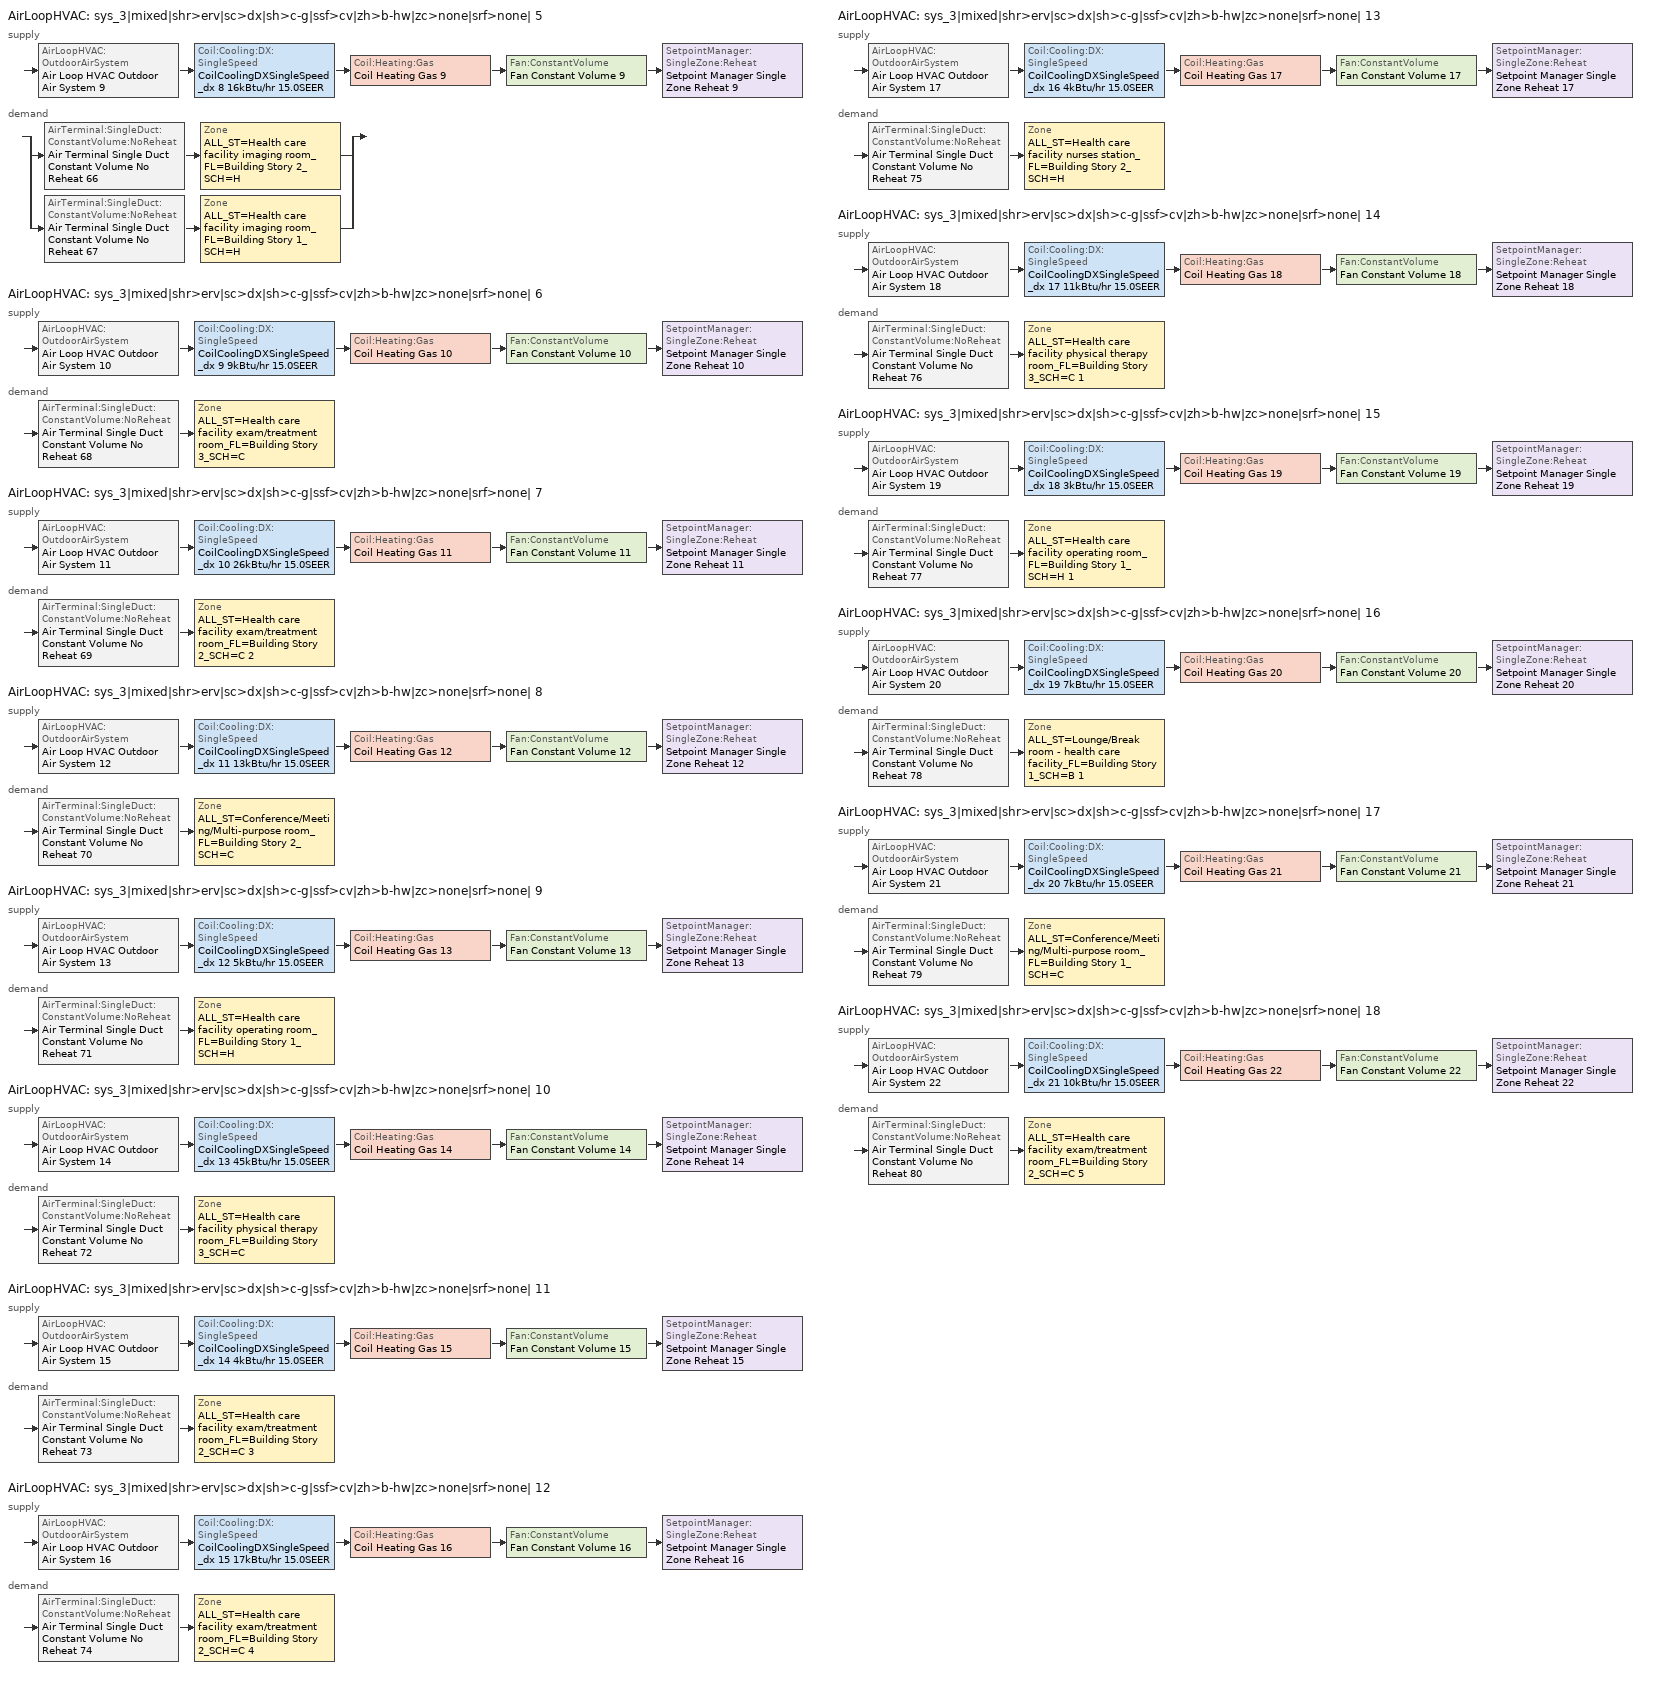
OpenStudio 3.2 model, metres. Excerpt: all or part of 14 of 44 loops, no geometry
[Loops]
AirLoopHVAC 'sys_3|mixed|shr>erv|sc>dx|sh>c-g|ssf>cv|zh>b-hw|zc>none|srf>none| 5'
 supply: AirLoopHVAC:OutdoorAirSystem 'Air Loop HVAC Outdoor Air System 9' > Coil:Cooling:DX:SingleSpeed 'CoilCoolingDXSingleSpeed_dx 8 16kBtu/hr 15.0SEER' > Coil:Heating:Gas 'Coil Heating Gas 9' > Fan:ConstantVolume 'Fan Constant Volume 9' > SetpointManager:SingleZone:Reheat 'Setpoint Manager Single Zone Reheat 9'
 demand: split
  | AirTerminal:SingleDuct:ConstantVolume:NoReheat 'Air Terminal Single Duct Constant Volume No Reheat 66' > Zone 'ALL_ST=Health care facility imaging room_FL=Building Story 2_SCH=H'
  | AirTerminal:SingleDuct:ConstantVolume:NoReheat 'Air Terminal Single Duct Constant Volume No Reheat 67' > Zone 'ALL_ST=Health care facility imaging room_FL=Building Story 1_SCH=H'
AirLoopHVAC 'sys_3|mixed|shr>erv|sc>dx|sh>c-g|ssf>cv|zh>b-hw|zc>none|srf>none| 6'
 supply: AirLoopHVAC:OutdoorAirSystem 'Air Loop HVAC Outdoor Air System 10' > Coil:Cooling:DX:SingleSpeed 'CoilCoolingDXSingleSpeed_dx 9 9kBtu/hr 15.0SEER' > Coil:Heating:Gas 'Coil Heating Gas 10' > Fan:ConstantVolume 'Fan Constant Volume 10' > SetpointManager:SingleZone:Reheat 'Setpoint Manager Single Zone Reheat 10'
 demand: AirTerminal:SingleDuct:ConstantVolume:NoReheat 'Air Terminal Single Duct Constant Volume No Reheat 68' > Zone 'ALL_ST=Health care facility exam/treatment room_FL=Building Story 3_SCH=C'
AirLoopHVAC 'sys_3|mixed|shr>erv|sc>dx|sh>c-g|ssf>cv|zh>b-hw|zc>none|srf>none| 7'
 supply: AirLoopHVAC:OutdoorAirSystem 'Air Loop HVAC Outdoor Air System 11' > Coil:Cooling:DX:SingleSpeed 'CoilCoolingDXSingleSpeed_dx 10 26kBtu/hr 15.0SEER' > Coil:Heating:Gas 'Coil Heating Gas 11' > Fan:ConstantVolume 'Fan Constant Volume 11' > SetpointManager:SingleZone:Reheat 'Setpoint Manager Single Zone Reheat 11'
 demand: AirTerminal:SingleDuct:ConstantVolume:NoReheat 'Air Terminal Single Duct Constant Volume No Reheat 69' > Zone 'ALL_ST=Health care facility exam/treatment room_FL=Building Story 2_SCH=C 2'
AirLoopHVAC 'sys_3|mixed|shr>erv|sc>dx|sh>c-g|ssf>cv|zh>b-hw|zc>none|srf>none| 8'
 supply: AirLoopHVAC:OutdoorAirSystem 'Air Loop HVAC Outdoor Air System 12' > Coil:Cooling:DX:SingleSpeed 'CoilCoolingDXSingleSpeed_dx 11 13kBtu/hr 15.0SEER' > Coil:Heating:Gas 'Coil Heating Gas 12' > Fan:ConstantVolume 'Fan Constant Volume 12' > SetpointManager:SingleZone:Reheat 'Setpoint Manager Single Zone Reheat 12'
 demand: AirTerminal:SingleDuct:ConstantVolume:NoReheat 'Air Terminal Single Duct Constant Volume No Reheat 70' > Zone 'ALL_ST=Conference/Meeting/Multi-purpose room_FL=Building Story 2_SCH=C'
AirLoopHVAC 'sys_3|mixed|shr>erv|sc>dx|sh>c-g|ssf>cv|zh>b-hw|zc>none|srf>none| 9'
 supply: AirLoopHVAC:OutdoorAirSystem 'Air Loop HVAC Outdoor Air System 13' > Coil:Cooling:DX:SingleSpeed 'CoilCoolingDXSingleSpeed_dx 12 5kBtu/hr 15.0SEER' > Coil:Heating:Gas 'Coil Heating Gas 13' > Fan:ConstantVolume 'Fan Constant Volume 13' > SetpointManager:SingleZone:Reheat 'Setpoint Manager Single Zone Reheat 13'
 demand: AirTerminal:SingleDuct:ConstantVolume:NoReheat 'Air Terminal Single Duct Constant Volume No Reheat 71' > Zone 'ALL_ST=Health care facility operating room_FL=Building Story 1_SCH=H'
AirLoopHVAC 'sys_3|mixed|shr>erv|sc>dx|sh>c-g|ssf>cv|zh>b-hw|zc>none|srf>none| 10'
 supply: AirLoopHVAC:OutdoorAirSystem 'Air Loop HVAC Outdoor Air System 14' > Coil:Cooling:DX:SingleSpeed 'CoilCoolingDXSingleSpeed_dx 13 45kBtu/hr 15.0SEER' > Coil:Heating:Gas 'Coil Heating Gas 14' > Fan:ConstantVolume 'Fan Constant Volume 14' > SetpointManager:SingleZone:Reheat 'Setpoint Manager Single Zone Reheat 14'
 demand: AirTerminal:SingleDuct:ConstantVolume:NoReheat 'Air Terminal Single Duct Constant Volume No Reheat 72' > Zone 'ALL_ST=Health care facility physical therapy room_FL=Building Story 3_SCH=C'
AirLoopHVAC 'sys_3|mixed|shr>erv|sc>dx|sh>c-g|ssf>cv|zh>b-hw|zc>none|srf>none| 11'
 supply: AirLoopHVAC:OutdoorAirSystem 'Air Loop HVAC Outdoor Air System 15' > Coil:Cooling:DX:SingleSpeed 'CoilCoolingDXSingleSpeed_dx 14 4kBtu/hr 15.0SEER' > Coil:Heating:Gas 'Coil Heating Gas 15' > Fan:ConstantVolume 'Fan Constant Volume 15' > SetpointManager:SingleZone:Reheat 'Setpoint Manager Single Zone Reheat 15'
 demand: AirTerminal:SingleDuct:ConstantVolume:NoReheat 'Air Terminal Single Duct Constant Volume No Reheat 73' > Zone 'ALL_ST=Health care facility exam/treatment room_FL=Building Story 2_SCH=C 3'
AirLoopHVAC 'sys_3|mixed|shr>erv|sc>dx|sh>c-g|ssf>cv|zh>b-hw|zc>none|srf>none| 12'
 supply: AirLoopHVAC:OutdoorAirSystem 'Air Loop HVAC Outdoor Air System 16' > Coil:Cooling:DX:SingleSpeed 'CoilCoolingDXSingleSpeed_dx 15 17kBtu/hr 15.0SEER' > Coil:Heating:Gas 'Coil Heating Gas 16' > Fan:ConstantVolume 'Fan Constant Volume 16' > SetpointManager:SingleZone:Reheat 'Setpoint Manager Single Zone Reheat 16'
 demand: AirTerminal:SingleDuct:ConstantVolume:NoReheat 'Air Terminal Single Duct Constant Volume No Reheat 74' > Zone 'ALL_ST=Health care facility exam/treatment room_FL=Building Story 2_SCH=C 4'
AirLoopHVAC 'sys_3|mixed|shr>erv|sc>dx|sh>c-g|ssf>cv|zh>b-hw|zc>none|srf>none| 13'
 supply: AirLoopHVAC:OutdoorAirSystem 'Air Loop HVAC Outdoor Air System 17' > Coil:Cooling:DX:SingleSpeed 'CoilCoolingDXSingleSpeed_dx 16 4kBtu/hr 15.0SEER' > Coil:Heating:Gas 'Coil Heating Gas 17' > Fan:ConstantVolume 'Fan Constant Volume 17' > SetpointManager:SingleZone:Reheat 'Setpoint Manager Single Zone Reheat 17'
 demand: AirTerminal:SingleDuct:ConstantVolume:NoReheat 'Air Terminal Single Duct Constant Volume No Reheat 75' > Zone 'ALL_ST=Health care facility nurses station_FL=Building Story 2_SCH=H'
AirLoopHVAC 'sys_3|mixed|shr>erv|sc>dx|sh>c-g|ssf>cv|zh>b-hw|zc>none|srf>none| 14'
 supply: AirLoopHVAC:OutdoorAirSystem 'Air Loop HVAC Outdoor Air System 18' > Coil:Cooling:DX:SingleSpeed 'CoilCoolingDXSingleSpeed_dx 17 11kBtu/hr 15.0SEER' > Coil:Heating:Gas 'Coil Heating Gas 18' > Fan:ConstantVolume 'Fan Constant Volume 18' > SetpointManager:SingleZone:Reheat 'Setpoint Manager Single Zone Reheat 18'
 demand: AirTerminal:SingleDuct:ConstantVolume:NoReheat 'Air Terminal Single Duct Constant Volume No Reheat 76' > Zone 'ALL_ST=Health care facility physical therapy room_FL=Building Story 3_SCH=C 1'
AirLoopHVAC 'sys_3|mixed|shr>erv|sc>dx|sh>c-g|ssf>cv|zh>b-hw|zc>none|srf>none| 15'
 supply: AirLoopHVAC:OutdoorAirSystem 'Air Loop HVAC Outdoor Air System 19' > Coil:Cooling:DX:SingleSpeed 'CoilCoolingDXSingleSpeed_dx 18 3kBtu/hr 15.0SEER' > Coil:Heating:Gas 'Coil Heating Gas 19' > Fan:ConstantVolume 'Fan Constant Volume 19' > SetpointManager:SingleZone:Reheat 'Setpoint Manager Single Zone Reheat 19'
 demand: AirTerminal:SingleDuct:ConstantVolume:NoReheat 'Air Terminal Single Duct Constant Volume No Reheat 77' > Zone 'ALL_ST=Health care facility operating room_FL=Building Story 1_SCH=H 1'
AirLoopHVAC 'sys_3|mixed|shr>erv|sc>dx|sh>c-g|ssf>cv|zh>b-hw|zc>none|srf>none| 16'
 supply: AirLoopHVAC:OutdoorAirSystem 'Air Loop HVAC Outdoor Air System 20' > Coil:Cooling:DX:SingleSpeed 'CoilCoolingDXSingleSpeed_dx 19 7kBtu/hr 15.0SEER' > Coil:Heating:Gas 'Coil Heating Gas 20' > Fan:ConstantVolume 'Fan Constant Volume 20' > SetpointManager:SingleZone:Reheat 'Setpoint Manager Single Zone Reheat 20'
 demand: AirTerminal:SingleDuct:ConstantVolume:NoReheat 'Air Terminal Single Duct Constant Volume No Reheat 78' > Zone 'ALL_ST=Lounge/Break room - health care facility_FL=Building Story 1_SCH=B 1'
AirLoopHVAC 'sys_3|mixed|shr>erv|sc>dx|sh>c-g|ssf>cv|zh>b-hw|zc>none|srf>none| 17'
 supply: AirLoopHVAC:OutdoorAirSystem 'Air Loop HVAC Outdoor Air System 21' > Coil:Cooling:DX:SingleSpeed 'CoilCoolingDXSingleSpeed_dx 20 7kBtu/hr 15.0SEER' > Coil:Heating:Gas 'Coil Heating Gas 21' > Fan:ConstantVolume 'Fan Constant Volume 21' > SetpointManager:SingleZone:Reheat 'Setpoint Manager Single Zone Reheat 21'
 demand: AirTerminal:SingleDuct:ConstantVolume:NoReheat 'Air Terminal Single Duct Constant Volume No Reheat 79' > Zone 'ALL_ST=Conference/Meeting/Multi-purpose room_FL=Building Story 1_SCH=C'
AirLoopHVAC 'sys_3|mixed|shr>erv|sc>dx|sh>c-g|ssf>cv|zh>b-hw|zc>none|srf>none| 18'
 supply: AirLoopHVAC:OutdoorAirSystem 'Air Loop HVAC Outdoor Air System 22' > Coil:Cooling:DX:SingleSpeed 'CoilCoolingDXSingleSpeed_dx 21 10kBtu/hr 15.0SEER' > Coil:Heating:Gas 'Coil Heating Gas 22' > Fan:ConstantVolume 'Fan Constant Volume 22' > SetpointManager:SingleZone:Reheat 'Setpoint Manager Single Zone Reheat 22'
 demand: AirTerminal:SingleDuct:ConstantVolume:NoReheat 'Air Terminal Single Duct Constant Volume No Reheat 80' > Zone 'ALL_ST=Health care facility exam/treatment room_FL=Building Story 2_SCH=C 5'
[Sizing:Zone] Zone Cooling Design Supply Air Temperature Input Method=TemperatureDifference; Zone Cooling Design Supply Air Temperature {C}=14; Zone Cooling Design Supply Air Temperature Difference {deltaC}=11; Zone Heating Design Supply Air Temperature Input Method=TemperatureDifference; Zone Heating Design Supply Air Temperature {C}=40; Zone Heating Design Supply Air Temperature Difference {deltaC}=21; Zone Cooling Design Supply Air Humidity Ratio {kg-H2O/kg-air}=0.0085; Zone Heating Design Supply Air Humidity Ratio {kg-H2O/kg-air}=0.008; Zone Heating Sizing Factor=1.3; Zone Cooling Sizing Factor=1.1; Cooling Design Air Flow Method=DesignDay; Heating Design Air Flow Method=DesignDay; Account for Dedicated Outdoor Air System=No; Dedicated Outdoor Air System Control Strategy=NeutralSupplyAir; Dedicated Outdoor Air Low Setpoint Temperature for Design {C}=autosize; Dedicated Outdoor Air High Setpoint Temperature for Design {C}=autosize
ALL_ST=Health care facility imaging room_FL=Building Story 2_SCH=H; ALL_ST=Health care facility exam/treatment room_FL=Building Story 3_SCH=C; ALL_ST=Health care facility exam/treatment room_FL=Building Story 2_SCH=C 2; ALL_ST=Conference/Meeting/Multi-purpose room_FL=Building Story 2_SCH=C; ALL_ST=Health care facility operating room_FL=Building Story 1_SCH=H; ALL_ST=Health care facility physical therapy room_FL=Building Story 3_SCH=C; ALL_ST=Health care facility exam/treatment room_FL=Building Story 2_SCH=C 3; ALL_ST=Health care facility exam/treatment room_FL=Building Story 2_SCH=C 4; ALL_ST=Health care facility nurses station_FL=Building Story 2_SCH=H; ALL_ST=Health care facility physical therapy room_FL=Building Story 3_SCH=C 1; ALL_ST=Health care facility operating room_FL=Building Story 1_SCH=H 1; ALL_ST=Lounge/Break room - health care facility_FL=Building Story 1_SCH=B 1; ALL_ST=Conference/Meeting/Multi-purpose room_FL=Building Story 1_SCH=C; ALL_ST=Health care facility exam/treatment room_FL=Building Story 2_SCH=C 5; ALL_ST=Health care facility imaging room_FL=Building Story 1_SCH=H
[Zone equipment]
ALL_ST=Health care facility imaging room_FL=Building Story 2_SCH=H: Zone HVAC Baseboard Convective Water 66, Air Terminal Single Duct Constant Volume No Reheat 66
ALL_ST=Health care facility exam/treatment room_FL=Building Story 3_SCH=C: Zone HVAC Baseboard Convective Water 68, Air Terminal Single Duct Constant Volume No Reheat 68
ALL_ST=Health care facility exam/treatment room_FL=Building Story 2_SCH=C 2: Zone HVAC Baseboard Convective Water 69, Air Terminal Single Duct Constant Volume No Reheat 69
ALL_ST=Conference/Meeting/Multi-purpose room_FL=Building Story 2_SCH=C: Zone HVAC Baseboard Convective Water 70, Air Terminal Single Duct Constant Volume No Reheat 70
ALL_ST=Health care facility operating room_FL=Building Story 1_SCH=H: Zone HVAC Baseboard Convective Water 71, Air Terminal Single Duct Constant Volume No Reheat 71
ALL_ST=Health care facility physical therapy room_FL=Building Story 3_SCH=C: Zone HVAC Baseboard Convective Water 72, Air Terminal Single Duct Constant Volume No Reheat 72
ALL_ST=Health care facility exam/treatment room_FL=Building Story 2_SCH=C 3: Zone HVAC Baseboard Convective Water 73, Air Terminal Single Duct Constant Volume No Reheat 73
ALL_ST=Health care facility exam/treatment room_FL=Building Story 2_SCH=C 4: Zone HVAC Baseboard Convective Water 74, Air Terminal Single Duct Constant Volume No Reheat 74
ALL_ST=Health care facility nurses station_FL=Building Story 2_SCH=H: Zone HVAC Baseboard Convective Water 75, Air Terminal Single Duct Constant Volume No Reheat 75
ALL_ST=Health care facility physical therapy room_FL=Building Story 3_SCH=C 1: Zone HVAC Baseboard Convective Water 76, Air Terminal Single Duct Constant Volume No Reheat 76
ALL_ST=Health care facility operating room_FL=Building Story 1_SCH=H 1: Zone HVAC Baseboard Convective Water 77, Air Terminal Single Duct Constant Volume No Reheat 77
ALL_ST=Lounge/Break room - health care facility_FL=Building Story 1_SCH=B 1: Zone HVAC Baseboard Convective Water 78, Air Terminal Single Duct Constant Volume No Reheat 78
ALL_ST=Conference/Meeting/Multi-purpose room_FL=Building Story 1_SCH=C: Zone HVAC Baseboard Convective Water 79, Air Terminal Single Duct Constant Volume No Reheat 79
ALL_ST=Health care facility exam/treatment room_FL=Building Story 2_SCH=C 5: Zone HVAC Baseboard Convective Water 80, Air Terminal Single Duct Constant Volume No Reheat 80
ALL_ST=Health care facility imaging room_FL=Building Story 1_SCH=H: Zone HVAC Baseboard Convective Water 67, Air Terminal Single Duct Constant Volume No Reheat 67
[AirLoopHVAC] Design Supply Air Flow Rate {m3/s}=autosize; Design Return Air Flow Fraction of Supply Air Flow=1
Name | Availability Schedule
sys_3|mixed|shr>erv|sc>dx|sh>c-g|ssf>cv|zh>b-hw|zc>none|srf>none| 5 | sys_3|mixed|shr>none|sc>dx|sh>c-g|ssf>cv|zh>b-hw|zc>none|srf>none| 5 Occ Sch
sys_3|mixed|shr>erv|sc>dx|sh>c-g|ssf>cv|zh>b-hw|zc>none|srf>none| 6 | sys_3|mixed|shr>none|sc>dx|sh>c-g|ssf>cv|zh>b-hw|zc>none|srf>none| 6 Occ Sch
sys_3|mixed|shr>erv|sc>dx|sh>c-g|ssf>cv|zh>b-hw|zc>none|srf>none| 7 | sys_3|mixed|shr>none|sc>dx|sh>c-g|ssf>cv|zh>b-hw|zc>none|srf>none| 7 Occ Sch
sys_3|mixed|shr>erv|sc>dx|sh>c-g|ssf>cv|zh>b-hw|zc>none|srf>none| 8 | sys_3|mixed|shr>none|sc>dx|sh>c-g|ssf>cv|zh>b-hw|zc>none|srf>none| 8 Occ Sch
sys_3|mixed|shr>erv|sc>dx|sh>c-g|ssf>cv|zh>b-hw|zc>none|srf>none| 9 | sys_3|mixed|shr>none|sc>dx|sh>c-g|ssf>cv|zh>b-hw|zc>none|srf>none| 9 Occ Sch
sys_3|mixed|shr>erv|sc>dx|sh>c-g|ssf>cv|zh>b-hw|zc>none|srf>none| 10 | sys_3|mixed|shr>none|sc>dx|sh>c-g|ssf>cv|zh>b-hw|zc>none|srf>none| 10 Occ Sch
sys_3|mixed|shr>erv|sc>dx|sh>c-g|ssf>cv|zh>b-hw|zc>none|srf>none| 11 | sys_3|mixed|shr>none|sc>dx|sh>c-g|ssf>cv|zh>b-hw|zc>none|srf>none| 11 Occ Sch
sys_3|mixed|shr>erv|sc>dx|sh>c-g|ssf>cv|zh>b-hw|zc>none|srf>none| 12 | sys_3|mixed|shr>none|sc>dx|sh>c-g|ssf>cv|zh>b-hw|zc>none|srf>none| 12 Occ Sch
sys_3|mixed|shr>erv|sc>dx|sh>c-g|ssf>cv|zh>b-hw|zc>none|srf>none| 13 | sys_3|mixed|shr>none|sc>dx|sh>c-g|ssf>cv|zh>b-hw|zc>none|srf>none| 13 Occ Sch
sys_3|mixed|shr>erv|sc>dx|sh>c-g|ssf>cv|zh>b-hw|zc>none|srf>none| 14 | sys_3|mixed|shr>none|sc>dx|sh>c-g|ssf>cv|zh>b-hw|zc>none|srf>none| 14 Occ Sch
sys_3|mixed|shr>erv|sc>dx|sh>c-g|ssf>cv|zh>b-hw|zc>none|srf>none| 15 | sys_3|mixed|shr>none|sc>dx|sh>c-g|ssf>cv|zh>b-hw|zc>none|srf>none| 15 Occ Sch
sys_3|mixed|shr>erv|sc>dx|sh>c-g|ssf>cv|zh>b-hw|zc>none|srf>none| 16 | sys_3|mixed|shr>none|sc>dx|sh>c-g|ssf>cv|zh>b-hw|zc>none|srf>none| 16 Occ Sch
sys_3|mixed|shr>erv|sc>dx|sh>c-g|ssf>cv|zh>b-hw|zc>none|srf>none| 17 | sys_3|mixed|shr>none|sc>dx|sh>c-g|ssf>cv|zh>b-hw|zc>none|srf>none| 17 Occ Sch
sys_3|mixed|shr>erv|sc>dx|sh>c-g|ssf>cv|zh>b-hw|zc>none|srf>none| 18 | sys_3|mixed|shr>none|sc>dx|sh>c-g|ssf>cv|zh>b-hw|zc>none|srf>none| 18 Occ Sch
[Sizing:System] Type of Load to Size On=Sensible; Design Outdoor Air Flow Rate {m3/s}=Autosize; Central Heating Maximum System Air Flow Ratio=1; Preheat Design Temperature {C}=7; Preheat Design Humidity Ratio {kg-H2O/kg-Air}=0.008; Precool Design Temperature {C}=13; Precool Design Humidity Ratio {kg-H2O/kg-Air}=0.008; Central Cooling Design Supply Air Temperature {C}=13; Central Heating Design Supply Air Temperature {C}=43; Sizing Option=NonCoincident; 100% Outdoor Air in Cooling=No; 100% Outdoor Air in Heating=No; Central Cooling Design Supply Air Humidity Ratio {kg-H2O/kg-Air}=0.0085; Central Heating Design Supply Air Humidity Ratio {kg-H2O/kg-Air}=0.008; Cooling Design Air Flow Method=DesignDay; Cooling Design Air Flow Rate {m3/s}=0; Heating Design Air Flow Method=DesignDay; Heating Design Air Flow Rate {m3/s}=0; System Outdoor Air Method=ZoneSum; Zone Maximum Outdoor Air Fraction=1; Cooling Supply Air Flow Rate Per Floor Area {m3/s-m2}=0.00996765; Cooling Fraction of Autosized Cooling Supply Air Flow Rate=1; Cooling Supply Air Flow Rate Per Unit Cooling Capacity {m3/s-W}=3.94755e-05; Heating Supply Air Flow Rate Per Floor Area {m3/s-m2}=0.00996765; Heating Fraction of Autosized Heating Supply Air Flow Rate=1; Heating Fraction of Autosized Cooling Supply Air Flow Rate=1; Heating Supply Air Flow Rate Per Unit Heating Capacity {m3/s-W}=3.15882e-05; Cooling Design Capacity Method=CoolingDesignCapacity; Cooling Design Capacity {W}=autosize; Cooling Design Capacity Per Floor Area {W/m2}=234.7; Fraction of Autosized Cooling Design Capacity=1; Heating Design Capacity Method=HeatingDesignCapacity; Heating Design Capacity {W}=autosize; Heating Design Capacity Per Floor Area {W/m2}=157; Fraction of Autosized Heating Design Capacity=1; Central Cooling Capacity Control Method=OnOff
sys_3|mixed|shr>erv|sc>dx|sh>c-g|ssf>cv|zh>b-hw|zc>none|srf>none| 5; sys_3|mixed|shr>erv|sc>dx|sh>c-g|ssf>cv|zh>b-hw|zc>none|srf>none| 6; sys_3|mixed|shr>erv|sc>dx|sh>c-g|ssf>cv|zh>b-hw|zc>none|srf>none| 7; sys_3|mixed|shr>erv|sc>dx|sh>c-g|ssf>cv|zh>b-hw|zc>none|srf>none| 8; sys_3|mixed|shr>erv|sc>dx|sh>c-g|ssf>cv|zh>b-hw|zc>none|srf>none| 9; sys_3|mixed|shr>erv|sc>dx|sh>c-g|ssf>cv|zh>b-hw|zc>none|srf>none| 10; sys_3|mixed|shr>erv|sc>dx|sh>c-g|ssf>cv|zh>b-hw|zc>none|srf>none| 11; sys_3|mixed|shr>erv|sc>dx|sh>c-g|ssf>cv|zh>b-hw|zc>none|srf>none| 12; sys_3|mixed|shr>erv|sc>dx|sh>c-g|ssf>cv|zh>b-hw|zc>none|srf>none| 13; sys_3|mixed|shr>erv|sc>dx|sh>c-g|ssf>cv|zh>b-hw|zc>none|srf>none| 14; sys_3|mixed|shr>erv|sc>dx|sh>c-g|ssf>cv|zh>b-hw|zc>none|srf>none| 15; sys_3|mixed|shr>erv|sc>dx|sh>c-g|ssf>cv|zh>b-hw|zc>none|srf>none| 16; sys_3|mixed|shr>erv|sc>dx|sh>c-g|ssf>cv|zh>b-hw|zc>none|srf>none| 17; sys_3|mixed|shr>erv|sc>dx|sh>c-g|ssf>cv|zh>b-hw|zc>none|srf>none| 18
[Fan:ConstantVolume] Availability Schedule=Always On Discrete; Fan Total Efficiency=0.39975; Pressure Rise {Pa}=640; Maximum Flow Rate {m3/s}=AutoSize; Motor Efficiency=0.615
Fan Constant Volume 9; Fan Constant Volume 10; Fan Constant Volume 11; Fan Constant Volume 12; Fan Constant Volume 13; Fan Constant Volume 14; Fan Constant Volume 15; Fan Constant Volume 16; Fan Constant Volume 17; Fan Constant Volume 18; Fan Constant Volume 19; Fan Constant Volume 20; Fan Constant Volume 21; Fan Constant Volume 22
[Coil:Cooling:DX:SingleSpeed] Availability Schedule=Always On Discrete; Rated Total Cooling Capacity {W}=autosize; Rated Sensible Heat Ratio=autosize; Rated COP {W/W}=4.31058; Rated Air Flow Rate {m3/s}=autosize; Rated Evaporator Fan Power Per Volume Flow Rate {W/(m3/s)}=773.3; Total Cooling Capacity Function of Temperature Curve=DXCOOL-NECB2011-REF-CAPFT; Total Cooling Capacity Function of Flow Fraction Curve=DXCOOL-NECB2011-REF-CAPFFLOW; Energy Input Ratio Function of Temperature Curve=DXCOOL-NECB2011-REF-COOLEIRFT; Energy Input Ratio Function of Flow Fraction Curve=DXCOOL-NECB2011-REF-COOLEIRFFLOW; Part Load Fraction Correlation Curve=DXCOOL-NECB2011-REF-COOLPLFFPLR; Minimum Outdoor Dry-Bulb Temperature for Compressor Operation {C}=-25; Condenser Type=AirCooled; Evaporative Condenser Effectiveness=0; Evaporative Condenser Air Flow Rate {m3/s}=Autosize; Evaporative Condenser Pump Rated Power Consumption {W}=Autosize; Crankcase Heater Capacity {W}=0; Maximum Outdoor Dry-Bulb Temperature for Crankcase Heater Operation {C}=0; Basin Heater Capacity {W/K}=0; Basin Heater Setpoint Temperature {C}=10
CoilCoolingDXSingleSpeed_dx 8 16kBtu/hr 15.0SEER; CoilCoolingDXSingleSpeed_dx 9 9kBtu/hr 15.0SEER; CoilCoolingDXSingleSpeed_dx 10 26kBtu/hr 15.0SEER; CoilCoolingDXSingleSpeed_dx 11 13kBtu/hr 15.0SEER; CoilCoolingDXSingleSpeed_dx 12 5kBtu/hr 15.0SEER; CoilCoolingDXSingleSpeed_dx 13 45kBtu/hr 15.0SEER; CoilCoolingDXSingleSpeed_dx 14 4kBtu/hr 15.0SEER; CoilCoolingDXSingleSpeed_dx 15 17kBtu/hr 15.0SEER; CoilCoolingDXSingleSpeed_dx 16 4kBtu/hr 15.0SEER; CoilCoolingDXSingleSpeed_dx 17 11kBtu/hr 15.0SEER; CoilCoolingDXSingleSpeed_dx 18 3kBtu/hr 15.0SEER; CoilCoolingDXSingleSpeed_dx 19 7kBtu/hr 15.0SEER; CoilCoolingDXSingleSpeed_dx 20 7kBtu/hr 15.0SEER; CoilCoolingDXSingleSpeed_dx 21 10kBtu/hr 15.0SEER
[Coil:Heating:Gas] Availability Schedule=Always On Discrete; Gas Burner Efficiency=0.95; Nominal Capacity {W}=AutoSize; Parasitic Electric Load {W}=0; Part Load Fraction Correlation Curve=FURNACE-EFFPLR-NECB2011; Parasitic Gas Load {W}=0
Coil Heating Gas 9; Coil Heating Gas 10; Coil Heating Gas 11; Coil Heating Gas 12; Coil Heating Gas 13; Coil Heating Gas 14; Coil Heating Gas 15; Coil Heating Gas 16; Coil Heating Gas 17; Coil Heating Gas 18; Coil Heating Gas 19; Coil Heating Gas 20; Coil Heating Gas 21; Coil Heating Gas 22
[Controller:OutdoorAir] Minimum Outdoor Air Flow Rate {m3/s}=autosize; Maximum Outdoor Air Flow Rate {m3/s}=Autosize; Economizer Control Type=NoEconomizer; Economizer Control Action Type=ModulateFlow; Economizer Maximum Limit Dry-Bulb Temperature {C}=28; Economizer Maximum Limit Enthalpy {J/kg}=64000; Economizer Minimum Limit Dry-Bulb Temperature {C}=-100; Lockout Type=NoLockout; Minimum Limit Type=FixedMinimum; High Humidity Control=No; Heat Recovery Bypass Control Type=BypassWhenOAFlowGreaterThanMinimum
Name | Minimum Outdoor Air Schedule | Controller Mechanical Ventilation
Controller Outdoor Air 9 | sys_3|mixed|shr>none|sc>dx|sh>c-g|ssf>cv|zh>b-hw|zc>none|srf>none| 5 Occ Sch | Controller Mechanical Ventilation 9
Controller Outdoor Air 10 | sys_3|mixed|shr>none|sc>dx|sh>c-g|ssf>cv|zh>b-hw|zc>none|srf>none| 6 Occ Sch | Controller Mechanical Ventilation 10
Controller Outdoor Air 11 | sys_3|mixed|shr>none|sc>dx|sh>c-g|ssf>cv|zh>b-hw|zc>none|srf>none| 7 Occ Sch | Controller Mechanical Ventilation 11
Controller Outdoor Air 12 | sys_3|mixed|shr>none|sc>dx|sh>c-g|ssf>cv|zh>b-hw|zc>none|srf>none| 8 Occ Sch | Controller Mechanical Ventilation 12
Controller Outdoor Air 13 | sys_3|mixed|shr>none|sc>dx|sh>c-g|ssf>cv|zh>b-hw|zc>none|srf>none| 9 Occ Sch | Controller Mechanical Ventilation 13
Controller Outdoor Air 14 | sys_3|mixed|shr>none|sc>dx|sh>c-g|ssf>cv|zh>b-hw|zc>none|srf>none| 10 Occ Sch | Controller Mechanical Ventilation 14
Controller Outdoor Air 15 | sys_3|mixed|shr>none|sc>dx|sh>c-g|ssf>cv|zh>b-hw|zc>none|srf>none| 11 Occ Sch | Controller Mechanical Ventilation 15
Controller Outdoor Air 16 | sys_3|mixed|shr>none|sc>dx|sh>c-g|ssf>cv|zh>b-hw|zc>none|srf>none| 12 Occ Sch | Controller Mechanical Ventilation 16
Controller Outdoor Air 17 | sys_3|mixed|shr>none|sc>dx|sh>c-g|ssf>cv|zh>b-hw|zc>none|srf>none| 13 Occ Sch | Controller Mechanical Ventilation 17
Controller Outdoor Air 18 | sys_3|mixed|shr>none|sc>dx|sh>c-g|ssf>cv|zh>b-hw|zc>none|srf>none| 14 Occ Sch | Controller Mechanical Ventilation 18
Controller Outdoor Air 19 | sys_3|mixed|shr>none|sc>dx|sh>c-g|ssf>cv|zh>b-hw|zc>none|srf>none| 15 Occ Sch | Controller Mechanical Ventilation 19
Controller Outdoor Air 20 | sys_3|mixed|shr>none|sc>dx|sh>c-g|ssf>cv|zh>b-hw|zc>none|srf>none| 16 Occ Sch | Controller Mechanical Ventilation 20
Controller Outdoor Air 21 | sys_3|mixed|shr>none|sc>dx|sh>c-g|ssf>cv|zh>b-hw|zc>none|srf>none| 17 Occ Sch | Controller Mechanical Ventilation 21
Controller Outdoor Air 22 | sys_3|mixed|shr>none|sc>dx|sh>c-g|ssf>cv|zh>b-hw|zc>none|srf>none| 18 Occ Sch | Controller Mechanical Ventilation 22
[Controller:MechanicalVentilation] Availability Schedule=Always On Discrete; System Outdoor Air Method=ZoneSum
Controller Mechanical Ventilation 9; Controller Mechanical Ventilation 10; Controller Mechanical Ventilation 11; Controller Mechanical Ventilation 12; Controller Mechanical Ventilation 13; Controller Mechanical Ventilation 14; Controller Mechanical Ventilation 15; Controller Mechanical Ventilation 16; Controller Mechanical Ventilation 17; Controller Mechanical Ventilation 18; Controller Mechanical Ventilation 19; Controller Mechanical Ventilation 20; Controller Mechanical Ventilation 21; Controller Mechanical Ventilation 22
[AirLoopHVAC:OutdoorAirSystem]
Name | Controller
Air Loop HVAC Outdoor Air System 9 | Controller Outdoor Air 9
Air Loop HVAC Outdoor Air System 10 | Controller Outdoor Air 10
Air Loop HVAC Outdoor Air System 11 | Controller Outdoor Air 11
Air Loop HVAC Outdoor Air System 12 | Controller Outdoor Air 12
Air Loop HVAC Outdoor Air System 13 | Controller Outdoor Air 13
Air Loop HVAC Outdoor Air System 14 | Controller Outdoor Air 14
Air Loop HVAC Outdoor Air System 15 | Controller Outdoor Air 15
Air Loop HVAC Outdoor Air System 16 | Controller Outdoor Air 16
Air Loop HVAC Outdoor Air System 17 | Controller Outdoor Air 17
Air Loop HVAC Outdoor Air System 18 | Controller Outdoor Air 18
Air Loop HVAC Outdoor Air System 19 | Controller Outdoor Air 19
Air Loop HVAC Outdoor Air System 20 | Controller Outdoor Air 20
Air Loop HVAC Outdoor Air System 21 | Controller Outdoor Air 21
Air Loop HVAC Outdoor Air System 22 | Controller Outdoor Air 22
[SetpointManager:SingleZone:Reheat] Minimum Supply Air Temperature {C}=13; Maximum Supply Air Temperature {C}=43
Name | Control Zone
Setpoint Manager Single Zone Reheat 9 | ALL_ST=Health care facility imaging room_FL=Building Story 2_SCH=H
Setpoint Manager Single Zone Reheat 10 | ALL_ST=Health care facility exam/treatment room_FL=Building Story 3_SCH=C
Setpoint Manager Single Zone Reheat 11 | ALL_ST=Health care facility exam/treatment room_FL=Building Story 2_SCH=C 2
Setpoint Manager Single Zone Reheat 12 | ALL_ST=Conference/Meeting/Multi-purpose room_FL=Building Story 2_SCH=C
Setpoint Manager Single Zone Reheat 13 | ALL_ST=Health care facility operating room_FL=Building Story 1_SCH=H
Setpoint Manager Single Zone Reheat 14 | ALL_ST=Health care facility physical therapy room_FL=Building Story 3_SCH=C
Setpoint Manager Single Zone Reheat 15 | ALL_ST=Health care facility exam/treatment room_FL=Building Story 2_SCH=C 3
Setpoint Manager Single Zone Reheat 16 | ALL_ST=Health care facility exam/treatment room_FL=Building Story 2_SCH=C 4
Setpoint Manager Single Zone Reheat 17 | ALL_ST=Health care facility nurses station_FL=Building Story 2_SCH=H
Setpoint Manager Single Zone Reheat 18 | ALL_ST=Health care facility physical therapy room_FL=Building Story 3_SCH=C 1
Setpoint Manager Single Zone Reheat 19 | ALL_ST=Health care facility operating room_FL=Building Story 1_SCH=H 1
Setpoint Manager Single Zone Reheat 20 | ALL_ST=Lounge/Break room - health care facility_FL=Building Story 1_SCH=B 1
Setpoint Manager Single Zone Reheat 21 | ALL_ST=Conference/Meeting/Multi-purpose room_FL=Building Story 1_SCH=C
Setpoint Manager Single Zone Reheat 22 | ALL_ST=Health care facility exam/treatment room_FL=Building Story 2_SCH=C 5
[AirTerminal:SingleDuct:ConstantVolume:NoReheat] Availability Schedule=Always On Discrete; Maximum Air Flow Rate {m3/s}=AutoSize
Air Terminal Single Duct Constant Volume No Reheat 66; Air Terminal Single Duct Constant Volume No Reheat 67; Air Terminal Single Duct Constant Volume No Reheat 68; Air Terminal Single Duct Constant Volume No Reheat 69; Air Terminal Single Duct Constant Volume No Reheat 70; Air Terminal Single Duct Constant Volume No Reheat 71; Air Terminal Single Duct Constant Volume No Reheat 72; Air Terminal Single Duct Constant Volume No Reheat 73; Air Terminal Single Duct Constant Volume No Reheat 74; Air Terminal Single Duct Constant Volume No Reheat 75; Air Terminal Single Duct Constant Volume No Reheat 76; Air Terminal Single Duct Constant Volume No Reheat 77; Air Terminal Single Duct Constant Volume No Reheat 78; Air Terminal Single Duct Constant Volume No Reheat 79; Air Terminal Single Duct Constant Volume No Reheat 80
[Schedule:Ruleset]
Name | Default Day Schedule | Summer Design Day Schedule | Winter Design Day Schedule
sys_3|mixed|shr>none|sc>dx|sh>c-g|ssf>cv|zh>b-hw|zc>none|srf>none| 10 Occ Sch | sys_3|mixed|shr>none|sc>dx|sh>c-g|ssf>cv|zh>b-hw|zc>none|srf>none| 10 Occ Sch Default | sys_3|mixed|shr>none|sc>dx|sh>c-g|ssf>cv|zh>b-hw|zc>none|srf>none| 10 Occ Sch Summer Design Day | sys_3|mixed|shr>none|sc>dx|sh>c-g|ssf>cv|zh>b-hw|zc>none|srf>none| 10 Occ Sch Winter Design Day
sys_3|mixed|shr>none|sc>dx|sh>c-g|ssf>cv|zh>b-hw|zc>none|srf>none| 11 Occ Sch | sys_3|mixed|shr>none|sc>dx|sh>c-g|ssf>cv|zh>b-hw|zc>none|srf>none| 11 Occ Sch Default | sys_3|mixed|shr>none|sc>dx|sh>c-g|ssf>cv|zh>b-hw|zc>none|srf>none| 11 Occ Sch Summer Design Day | sys_3|mixed|shr>none|sc>dx|sh>c-g|ssf>cv|zh>b-hw|zc>none|srf>none| 11 Occ Sch Winter Design Day
sys_3|mixed|shr>none|sc>dx|sh>c-g|ssf>cv|zh>b-hw|zc>none|srf>none| 12 Occ Sch | sys_3|mixed|shr>none|sc>dx|sh>c-g|ssf>cv|zh>b-hw|zc>none|srf>none| 12 Occ Sch Default | sys_3|mixed|shr>none|sc>dx|sh>c-g|ssf>cv|zh>b-hw|zc>none|srf>none| 12 Occ Sch Summer Design Day | sys_3|mixed|shr>none|sc>dx|sh>c-g|ssf>cv|zh>b-hw|zc>none|srf>none| 12 Occ Sch Winter Design Day
sys_3|mixed|shr>none|sc>dx|sh>c-g|ssf>cv|zh>b-hw|zc>none|srf>none| 13 Occ Sch | sys_3|mixed|shr>none|sc>dx|sh>c-g|ssf>cv|zh>b-hw|zc>none|srf>none| 13 Occ Sch Default | sys_3|mixed|shr>none|sc>dx|sh>c-g|ssf>cv|zh>b-hw|zc>none|srf>none| 13 Occ Sch Summer Design Day | sys_3|mixed|shr>none|sc>dx|sh>c-g|ssf>cv|zh>b-hw|zc>none|srf>none| 13 Occ Sch Winter Design Day
sys_3|mixed|shr>none|sc>dx|sh>c-g|ssf>cv|zh>b-hw|zc>none|srf>none| 14 Occ Sch | sys_3|mixed|shr>none|sc>dx|sh>c-g|ssf>cv|zh>b-hw|zc>none|srf>none| 14 Occ Sch Default | sys_3|mixed|shr>none|sc>dx|sh>c-g|ssf>cv|zh>b-hw|zc>none|srf>none| 14 Occ Sch Summer Design Day | sys_3|mixed|shr>none|sc>dx|sh>c-g|ssf>cv|zh>b-hw|zc>none|srf>none| 14 Occ Sch Winter Design Day
sys_3|mixed|shr>none|sc>dx|sh>c-g|ssf>cv|zh>b-hw|zc>none|srf>none| 15 Occ Sch | sys_3|mixed|shr>none|sc>dx|sh>c-g|ssf>cv|zh>b-hw|zc>none|srf>none| 15 Occ Sch Default | sys_3|mixed|shr>none|sc>dx|sh>c-g|ssf>cv|zh>b-hw|zc>none|srf>none| 15 Occ Sch Summer Design Day | sys_3|mixed|shr>none|sc>dx|sh>c-g|ssf>cv|zh>b-hw|zc>none|srf>none| 15 Occ Sch Winter Design Day
sys_3|mixed|shr>none|sc>dx|sh>c-g|ssf>cv|zh>b-hw|zc>none|srf>none| 16 Occ Sch | sys_3|mixed|shr>none|sc>dx|sh>c-g|ssf>cv|zh>b-hw|zc>none|srf>none| 16 Occ Sch Default | sys_3|mixed|shr>none|sc>dx|sh>c-g|ssf>cv|zh>b-hw|zc>none|srf>none| 16 Occ Sch Summer Design Day | sys_3|mixed|shr>none|sc>dx|sh>c-g|ssf>cv|zh>b-hw|zc>none|srf>none| 16 Occ Sch Winter Design Day
sys_3|mixed|shr>none|sc>dx|sh>c-g|ssf>cv|zh>b-hw|zc>none|srf>none| 17 Occ Sch | sys_3|mixed|shr>none|sc>dx|sh>c-g|ssf>cv|zh>b-hw|zc>none|srf>none| 17 Occ Sch Default | sys_3|mixed|shr>none|sc>dx|sh>c-g|ssf>cv|zh>b-hw|zc>none|srf>none| 17 Occ Sch Summer Design Day | sys_3|mixed|shr>none|sc>dx|sh>c-g|ssf>cv|zh>b-hw|zc>none|srf>none| 17 Occ Sch Winter Design Day
sys_3|mixed|shr>none|sc>dx|sh>c-g|ssf>cv|zh>b-hw|zc>none|srf>none| 18 Occ Sch | sys_3|mixed|shr>none|sc>dx|sh>c-g|ssf>cv|zh>b-hw|zc>none|srf>none| 18 Occ Sch Default | sys_3|mixed|shr>none|sc>dx|sh>c-g|ssf>cv|zh>b-hw|zc>none|srf>none| 18 Occ Sch Summer Design Day | sys_3|mixed|shr>none|sc>dx|sh>c-g|ssf>cv|zh>b-hw|zc>none|srf>none| 18 Occ Sch Winter Design Day
sys_3|mixed|shr>none|sc>dx|sh>c-g|ssf>cv|zh>b-hw|zc>none|srf>none| 5 Occ Sch | sys_3|mixed|shr>none|sc>dx|sh>c-g|ssf>cv|zh>b-hw|zc>none|srf>none| 5 Occ Sch Default | sys_3|mixed|shr>none|sc>dx|sh>c-g|ssf>cv|zh>b-hw|zc>none|srf>none| 5 Occ Sch Summer Design Day | sys_3|mixed|shr>none|sc>dx|sh>c-g|ssf>cv|zh>b-hw|zc>none|srf>none| 5 Occ Sch Winter Design Day
sys_3|mixed|shr>none|sc>dx|sh>c-g|ssf>cv|zh>b-hw|zc>none|srf>none| 6 Occ Sch | sys_3|mixed|shr>none|sc>dx|sh>c-g|ssf>cv|zh>b-hw|zc>none|srf>none| 6 Occ Sch Default | sys_3|mixed|shr>none|sc>dx|sh>c-g|ssf>cv|zh>b-hw|zc>none|srf>none| 6 Occ Sch Summer Design Day | sys_3|mixed|shr>none|sc>dx|sh>c-g|ssf>cv|zh>b-hw|zc>none|srf>none| 6 Occ Sch Winter Design Day
sys_3|mixed|shr>none|sc>dx|sh>c-g|ssf>cv|zh>b-hw|zc>none|srf>none| 7 Occ Sch | sys_3|mixed|shr>none|sc>dx|sh>c-g|ssf>cv|zh>b-hw|zc>none|srf>none| 7 Occ Sch Default | sys_3|mixed|shr>none|sc>dx|sh>c-g|ssf>cv|zh>b-hw|zc>none|srf>none| 7 Occ Sch Summer Design Day | sys_3|mixed|shr>none|sc>dx|sh>c-g|ssf>cv|zh>b-hw|zc>none|srf>none| 7 Occ Sch Winter Design Day
sys_3|mixed|shr>none|sc>dx|sh>c-g|ssf>cv|zh>b-hw|zc>none|srf>none| 8 Occ Sch | sys_3|mixed|shr>none|sc>dx|sh>c-g|ssf>cv|zh>b-hw|zc>none|srf>none| 8 Occ Sch Default | sys_3|mixed|shr>none|sc>dx|sh>c-g|ssf>cv|zh>b-hw|zc>none|srf>none| 8 Occ Sch Summer Design Day | sys_3|mixed|shr>none|sc>dx|sh>c-g|ssf>cv|zh>b-hw|zc>none|srf>none| 8 Occ Sch Winter Design Day
sys_3|mixed|shr>none|sc>dx|sh>c-g|ssf>cv|zh>b-hw|zc>none|srf>none| 9 Occ Sch | sys_3|mixed|shr>none|sc>dx|sh>c-g|ssf>cv|zh>b-hw|zc>none|srf>none| 9 Occ Sch Default | sys_3|mixed|shr>none|sc>dx|sh>c-g|ssf>cv|zh>b-hw|zc>none|srf>none| 9 Occ Sch Summer Design Day | sys_3|mixed|shr>none|sc>dx|sh>c-g|ssf>cv|zh>b-hw|zc>none|srf>none| 9 Occ Sch Winter Design Day
[Schedule:Day]
sys_3|mixed|shr>none|sc>dx|sh>c-g|ssf>cv|zh>b-hw|zc>none|srf>none| 10 Occ Sch Default; sys_3|mixed|shr>none|sc>dx|sh>c-g|ssf>cv|zh>b-hw|zc>none|srf>none| 11 Occ Sch Default; sys_3|mixed|shr>none|sc>dx|sh>c-g|ssf>cv|zh>b-hw|zc>none|srf>none| 12 Occ Sch Default; sys_3|mixed|shr>none|sc>dx|sh>c-g|ssf>cv|zh>b-hw|zc>none|srf>none| 14 Occ Sch Default; sys_3|mixed|shr>none|sc>dx|sh>c-g|ssf>cv|zh>b-hw|zc>none|srf>none| 17 Occ Sch Default; sys_3|mixed|shr>none|sc>dx|sh>c-g|ssf>cv|zh>b-hw|zc>none|srf>none| 18 Occ Sch Default; sys_3|mixed|shr>none|sc>dx|sh>c-g|ssf>cv|zh>b-hw|zc>none|srf>none| 6 Occ Sch Default; sys_3|mixed|shr>none|sc>dx|sh>c-g|ssf>cv|zh>b-hw|zc>none|srf>none| 7 Occ Sch Default; sys_3|mixed|shr>none|sc>dx|sh>c-g|ssf>cv|zh>b-hw|zc>none|srf>none| 8 Occ Sch Default: 9, 0, 0, 21, 0, 1, 24, 0, 0
sys_3|mixed|shr>none|sc>dx|sh>c-g|ssf>cv|zh>b-hw|zc>none|srf>none| 10 Occ Sch Winter Design Day; sys_3|mixed|shr>none|sc>dx|sh>c-g|ssf>cv|zh>b-hw|zc>none|srf>none| 10 Occ Sch Summer Design Day; sys_3|mixed|shr>none|sc>dx|sh>c-g|ssf>cv|zh>b-hw|zc>none|srf>none| 11 Occ Sch Winter Design Day; sys_3|mixed|shr>none|sc>dx|sh>c-g|ssf>cv|zh>b-hw|zc>none|srf>none| 11 Occ Sch Summer Design Day; sys_3|mixed|shr>none|sc>dx|sh>c-g|ssf>cv|zh>b-hw|zc>none|srf>none| 12 Occ Sch Winter Design Day; sys_3|mixed|shr>none|sc>dx|sh>c-g|ssf>cv|zh>b-hw|zc>none|srf>none| 12 Occ Sch Summer Design Day; sys_3|mixed|shr>none|sc>dx|sh>c-g|ssf>cv|zh>b-hw|zc>none|srf>none| 13 Occ Sch Default; sys_3|mixed|shr>none|sc>dx|sh>c-g|ssf>cv|zh>b-hw|zc>none|srf>none| 13 Occ Sch Winter Design Day; sys_3|mixed|shr>none|sc>dx|sh>c-g|ssf>cv|zh>b-hw|zc>none|srf>none| 13 Occ Sch Summer Design Day; sys_3|mixed|shr>none|sc>dx|sh>c-g|ssf>cv|zh>b-hw|zc>none|srf>none| 14 Occ Sch Winter Design Day; sys_3|mixed|shr>none|sc>dx|sh>c-g|ssf>cv|zh>b-hw|zc>none|srf>none| 14 Occ Sch Summer Design Day; sys_3|mixed|shr>none|sc>dx|sh>c-g|ssf>cv|zh>b-hw|zc>none|srf>none| 15 Occ Sch Default; sys_3|mixed|shr>none|sc>dx|sh>c-g|ssf>cv|zh>b-hw|zc>none|srf>none| 15 Occ Sch Winter Design Day; sys_3|mixed|shr>none|sc>dx|sh>c-g|ssf>cv|zh>b-hw|zc>none|srf>none| 15 Occ Sch Summer Design Day; sys_3|mixed|shr>none|sc>dx|sh>c-g|ssf>cv|zh>b-hw|zc>none|srf>none| 16 Occ Sch Winter Design Day; sys_3|mixed|shr>none|sc>dx|sh>c-g|ssf>cv|zh>b-hw|zc>none|srf>none| 16 Occ Sch Summer Design Day; sys_3|mixed|shr>none|sc>dx|sh>c-g|ssf>cv|zh>b-hw|zc>none|srf>none| 17 Occ Sch Winter Design Day; sys_3|mixed|shr>none|sc>dx|sh>c-g|ssf>cv|zh>b-hw|zc>none|srf>none| 17 Occ Sch Summer Design Day; sys_3|mixed|shr>none|sc>dx|sh>c-g|ssf>cv|zh>b-hw|zc>none|srf>none| 18 Occ Sch Winter Design Day; sys_3|mixed|shr>none|sc>dx|sh>c-g|ssf>cv|zh>b-hw|zc>none|srf>none| 18 Occ Sch Summer Design Day; sys_3|mixed|shr>none|sc>dx|sh>c-g|ssf>cv|zh>b-hw|zc>none|srf>none| 5 Occ Sch Default; sys_3|mixed|shr>none|sc>dx|sh>c-g|ssf>cv|zh>b-hw|zc>none|srf>none| 5 Occ Sch Winter Design Day; sys_3|mixed|shr>none|sc>dx|sh>c-g|ssf>cv|zh>b-hw|zc>none|srf>none| 5 Occ Sch Summer Design Day; sys_3|mixed|shr>none|sc>dx|sh>c-g|ssf>cv|zh>b-hw|zc>none|srf>none| 6 Occ Sch Winter Design Day; sys_3|mixed|shr>none|sc>dx|sh>c-g|ssf>cv|zh>b-hw|zc>none|srf>none| 6 Occ Sch Summer Design Day; sys_3|mixed|shr>none|sc>dx|sh>c-g|ssf>cv|zh>b-hw|zc>none|srf>none| 7 Occ Sch Winter Design Day; sys_3|mixed|shr>none|sc>dx|sh>c-g|ssf>cv|zh>b-hw|zc>none|srf>none| 7 Occ Sch Summer Design Day; sys_3|mixed|shr>none|sc>dx|sh>c-g|ssf>cv|zh>b-hw|zc>none|srf>none| 8 Occ Sch Winter Design Day; sys_3|mixed|shr>none|sc>dx|sh>c-g|ssf>cv|zh>b-hw|zc>none|srf>none| 8 Occ Sch Summer Design Day; sys_3|mixed|shr>none|sc>dx|sh>c-g|ssf>cv|zh>b-hw|zc>none|srf>none| 9 Occ Sch Default; sys_3|mixed|shr>none|sc>dx|sh>c-g|ssf>cv|zh>b-hw|zc>none|srf>none| 9 Occ Sch Winter Design Day; sys_3|mixed|shr>none|sc>dx|sh>c-g|ssf>cv|zh>b-hw|zc>none|srf>none| 9 Occ Sch Summer Design Day: 24, 0, 1
sys_3|mixed|shr>none|sc>dx|sh>c-g|ssf>cv|zh>b-hw|zc>none|srf>none| 10 Occ Sch Sunday; sys_3|mixed|shr>none|sc>dx|sh>c-g|ssf>cv|zh>b-hw|zc>none|srf>none| 11 Occ Sch Sunday; sys_3|mixed|shr>none|sc>dx|sh>c-g|ssf>cv|zh>b-hw|zc>none|srf>none| 12 Occ Sch Sunday; sys_3|mixed|shr>none|sc>dx|sh>c-g|ssf>cv|zh>b-hw|zc>none|srf>none| 14 Occ Sch Sunday; sys_3|mixed|shr>none|sc>dx|sh>c-g|ssf>cv|zh>b-hw|zc>none|srf>none| 17 Occ Sch Sunday; sys_3|mixed|shr>none|sc>dx|sh>c-g|ssf>cv|zh>b-hw|zc>none|srf>none| 18 Occ Sch Sunday; sys_3|mixed|shr>none|sc>dx|sh>c-g|ssf>cv|zh>b-hw|zc>none|srf>none| 6 Occ Sch Sunday; sys_3|mixed|shr>none|sc>dx|sh>c-g|ssf>cv|zh>b-hw|zc>none|srf>none| 7 Occ Sch Sunday; sys_3|mixed|shr>none|sc>dx|sh>c-g|ssf>cv|zh>b-hw|zc>none|srf>none| 8 Occ Sch Sunday: 9, 0, 0, 19, 0, 1, 24, 0, 0
sys_3|mixed|shr>none|sc>dx|sh>c-g|ssf>cv|zh>b-hw|zc>none|srf>none| 16 Occ Sch Default: 1, 0, 1, 10, 0, 0, 24, 0, 1
sys_3|mixed|shr>none|sc>dx|sh>c-g|ssf>cv|zh>b-hw|zc>none|srf>none| 16 Occ Sch Saturday: 2, 0, 1, 10, 0, 0, 24, 0, 1
sys_3|mixed|shr>none|sc>dx|sh>c-g|ssf>cv|zh>b-hw|zc>none|srf>none| 16 Occ Sch Sunday: 1, 0, 0, 2, 0, 1, 11, 0, 0, 23, 0, 1, 24, 0, 0
[Schedule:Rule] Date Specification Type=DateRange; Start Month=1; Start Day=1; End Month=12; End Day=31
Name | Schedule Ruleset | Rule Order | Day Schedule | Apply Sunday | Apply Saturday
sys_3|mixed|shr>none|sc>dx|sh>c-g|ssf>cv|zh>b-hw|zc>none|srf>none| 10 Occ Sch Sunday Rule | sys_3|mixed|shr>none|sc>dx|sh>c-g|ssf>cv|zh>b-hw|zc>none|srf>none| 10 Occ Sch | 0 | sys_3|mixed|shr>none|sc>dx|sh>c-g|ssf>cv|zh>b-hw|zc>none|srf>none| 10 Occ Sch Sunday | Yes
sys_3|mixed|shr>none|sc>dx|sh>c-g|ssf>cv|zh>b-hw|zc>none|srf>none| 11 Occ Sch Sunday Rule | sys_3|mixed|shr>none|sc>dx|sh>c-g|ssf>cv|zh>b-hw|zc>none|srf>none| 11 Occ Sch | 0 | sys_3|mixed|shr>none|sc>dx|sh>c-g|ssf>cv|zh>b-hw|zc>none|srf>none| 11 Occ Sch Sunday | Yes
sys_3|mixed|shr>none|sc>dx|sh>c-g|ssf>cv|zh>b-hw|zc>none|srf>none| 12 Occ Sch Sunday Rule | sys_3|mixed|shr>none|sc>dx|sh>c-g|ssf>cv|zh>b-hw|zc>none|srf>none| 12 Occ Sch | 0 | sys_3|mixed|shr>none|sc>dx|sh>c-g|ssf>cv|zh>b-hw|zc>none|srf>none| 12 Occ Sch Sunday | Yes
sys_3|mixed|shr>none|sc>dx|sh>c-g|ssf>cv|zh>b-hw|zc>none|srf>none| 14 Occ Sch Sunday Rule | sys_3|mixed|shr>none|sc>dx|sh>c-g|ssf>cv|zh>b-hw|zc>none|srf>none| 14 Occ Sch | 0 | sys_3|mixed|shr>none|sc>dx|sh>c-g|ssf>cv|zh>b-hw|zc>none|srf>none| 14 Occ Sch Sunday | Yes
sys_3|mixed|shr>none|sc>dx|sh>c-g|ssf>cv|zh>b-hw|zc>none|srf>none| 16 Occ Sch Saturday Rule | sys_3|mixed|shr>none|sc>dx|sh>c-g|ssf>cv|zh>b-hw|zc>none|srf>none| 16 Occ Sch | 1 | sys_3|mixed|shr>none|sc>dx|sh>c-g|ssf>cv|zh>b-hw|zc>none|srf>none| 16 Occ Sch Saturday |  | Yes
sys_3|mixed|shr>none|sc>dx|sh>c-g|ssf>cv|zh>b-hw|zc>none|srf>none| 16 Occ Sch Sunday Rule | sys_3|mixed|shr>none|sc>dx|sh>c-g|ssf>cv|zh>b-hw|zc>none|srf>none| 16 Occ Sch | 0 | sys_3|mixed|shr>none|sc>dx|sh>c-g|ssf>cv|zh>b-hw|zc>none|srf>none| 16 Occ Sch Sunday | Yes
sys_3|mixed|shr>none|sc>dx|sh>c-g|ssf>cv|zh>b-hw|zc>none|srf>none| 17 Occ Sch Sunday Rule | sys_3|mixed|shr>none|sc>dx|sh>c-g|ssf>cv|zh>b-hw|zc>none|srf>none| 17 Occ Sch | 0 | sys_3|mixed|shr>none|sc>dx|sh>c-g|ssf>cv|zh>b-hw|zc>none|srf>none| 17 Occ Sch Sunday | Yes
sys_3|mixed|shr>none|sc>dx|sh>c-g|ssf>cv|zh>b-hw|zc>none|srf>none| 18 Occ Sch Sunday Rule | sys_3|mixed|shr>none|sc>dx|sh>c-g|ssf>cv|zh>b-hw|zc>none|srf>none| 18 Occ Sch | 0 | sys_3|mixed|shr>none|sc>dx|sh>c-g|ssf>cv|zh>b-hw|zc>none|srf>none| 18 Occ Sch Sunday | Yes
sys_3|mixed|shr>none|sc>dx|sh>c-g|ssf>cv|zh>b-hw|zc>none|srf>none| 6 Occ Sch Sunday Rule | sys_3|mixed|shr>none|sc>dx|sh>c-g|ssf>cv|zh>b-hw|zc>none|srf>none| 6 Occ Sch | 0 | sys_3|mixed|shr>none|sc>dx|sh>c-g|ssf>cv|zh>b-hw|zc>none|srf>none| 6 Occ Sch Sunday | Yes
sys_3|mixed|shr>none|sc>dx|sh>c-g|ssf>cv|zh>b-hw|zc>none|srf>none| 7 Occ Sch Sunday Rule | sys_3|mixed|shr>none|sc>dx|sh>c-g|ssf>cv|zh>b-hw|zc>none|srf>none| 7 Occ Sch | 0 | sys_3|mixed|shr>none|sc>dx|sh>c-g|ssf>cv|zh>b-hw|zc>none|srf>none| 7 Occ Sch Sunday | Yes
sys_3|mixed|shr>none|sc>dx|sh>c-g|ssf>cv|zh>b-hw|zc>none|srf>none| 8 Occ Sch Sunday Rule | sys_3|mixed|shr>none|sc>dx|sh>c-g|ssf>cv|zh>b-hw|zc>none|srf>none| 8 Occ Sch | 0 | sys_3|mixed|shr>none|sc>dx|sh>c-g|ssf>cv|zh>b-hw|zc>none|srf>none| 8 Occ Sch Sunday | Yes
[Schedule:Constant]
Always On Discrete: Value=1
[Curve:Biquadratic] Minimum Value of x=13; Maximum Value of x=24; Minimum Value of y=24; Maximum Value of y=46
Name | Coefficient1 Constant | Coefficient2 x | Coefficient3 x**2 | Coefficient4 y | Coefficient5 y**2 | Coefficient6 x*y
DXCOOL-NECB2011-REF-CAPFT | 0.867905 | 0.0142459 | 0.00055436 | -0.0075575 | 3.3e-05 | -0.0001918
DXCOOL-NECB2011-REF-COOLEIRFT | 0.114171 | 0.0281822 | -0.0004199 | 0.0214108 | 0.000161028 | -0.000679104
[Curve:Quadratic] Minimum Value of x=0.5; Maximum Value of x=1.5
Name | Coefficient1 Constant | Coefficient2 x | Coefficient3 x**2
DXCOOL-NECB2011-REF-CAPFFLOW | 0.8 | 0.2 | 0
DXCOOL-NECB2011-REF-COOLEIRFFLOW | 1.1552 | -0.1808 | 0.0256
[Curve:Cubic] Maximum Value of x=1
Name | Coefficient1 Constant | Coefficient2 x | Coefficient3 x**2 | Coefficient4 x**3 | Minimum Value of x
DXCOOL-NECB2011-REF-COOLPLFFPLR | 0.0277 | 4.9151 | -8.184 | 4.2702 | 0.7
FURNACE-EFFPLR-NECB2011 | 0.722 | 0.8211 | -1.0396 | 0.5 | 0
